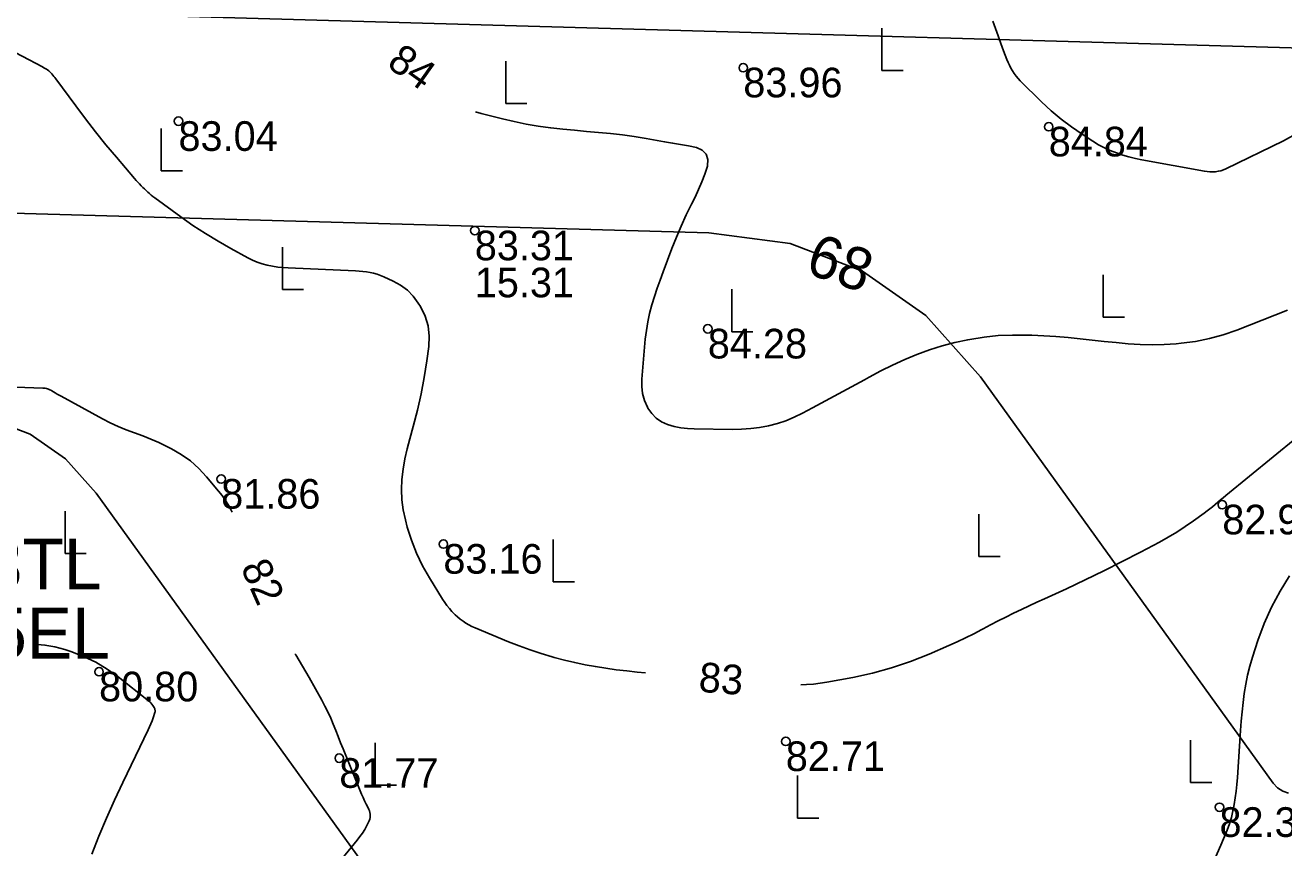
# Model space of a CAD drawing. Extents: x 672122 to 672963, y 6494983 to 6496223.
# Drawn here: x 672236.6 to 672296, y 6495866.1 to 6495904.9 of the extents above; entities that cross this region are included whole.
import ezdxf

# ---------------------------------------------------------------- set-up
doc = ezdxf.new("R2010")
doc.units = 0
for name, color, linetype in [('Default', 7, 'Continuous'), ('GEOLPUNKT', 7, 'Continuous'), ('HALJASTUS', 7, 'Continuous'), ('HORISONTAAL', 7, 'Continuous'), ('KORGUS', 7, 'Continuous'), ('LAMAM', 7, 'Continuous')]:
    doc.layers.add(name, color=color, linetype=linetype)

# ---------------------------------------------------------------- blocks, each defined once
blk = doc.blocks.new('RAIESM')
at = {"layer": 'Default'}
for points in [[(0, 2), (0, 0)], [(0, 0), (1, 0)]]:
    blk.add_lwpolyline(points, dxfattribs=at)

msp = doc.modelspace()

# ---------------------------------------------------------------- linework, layer by layer
at = {"layer": 'HORISONTAAL'}
for points in [[(672296.716, 6495899.866), (672295.973, 6495899.463), (672293.259, 6495898.138), (672293.139, 6495898.088), (672293.017, 6495898.046), (672292.89, 6495898.017), (672292.762, 6495897.997), (672292.631, 6495897.989), (672292.501, 6495897.989), (672292.371, 6495898), (672292.241, 6495898.018), (672289.283, 6495898.559), (672288.979, 6495898.622), (672288.677, 6495898.696), (672288.38, 6495898.784), (672288.085, 6495898.883), (672287.797, 6495898.998), (672287.516, 6495899.126), (672287.243, 6495899.273), (672286.977, 6495899.433), (672286.466, 6495899.764), (672285.961, 6495900.113), (672285.472, 6495900.481), (672285.005, 6495900.879), (672284.554, 6495901.296), (672283.545, 6495902.288), (672283.441, 6495902.398), (672283.344, 6495902.512), (672283.256, 6495902.633), (672283.173, 6495902.758), (672283.099, 6495902.889), (672283.029, 6495903.023), (672282.968, 6495903.16), (672282.911, 6495903.3), (672282.758, 6495903.711), (672282.63, 6495904.058), (672282.503, 6495904.406), (672282.378, 6495904.754), (672282.254, 6495905.103)], [(672265.85, 6495874.343), (672265.459, 6495874.377), (672264.963, 6495874.428), (672264.468, 6495874.486), (672263.975, 6495874.556), (672263.483, 6495874.633), (672262.993, 6495874.724), (672262.505, 6495874.825), (672262.021, 6495874.941), (672261.539, 6495875.066), (672261.442, 6495875.093), (672260.917, 6495875.249), (672260.396, 6495875.418), (672259.882, 6495875.606), (672259.372, 6495875.808), (672257.802, 6495876.463), (672257.653, 6495876.531), (672257.508, 6495876.604), (672257.368, 6495876.687), (672257.231, 6495876.776), (672257.1, 6495876.873), (672256.973, 6495876.975), (672256.853, 6495877.085), (672256.738, 6495877.201), (672256.709, 6495877.231), (672256.587, 6495877.369), (672256.471, 6495877.511), (672256.364, 6495877.661), (672256.263, 6495877.814), (672255.642, 6495878.821), (672255.321, 6495879.396), (672255.034, 6495879.985), (672254.798, 6495880.597), (672254.597, 6495881.224), (672254.506, 6495881.557), (672254.404, 6495882.031), (672254.337, 6495882.508), (672254.324, 6495882.989), (672254.346, 6495883.473), (672254.408, 6495883.957), (672254.487, 6495884.438), (672254.59, 6495884.914), (672254.71, 6495885.387), (672254.874, 6495885.973), (672255.073, 6495886.74), (672255.251, 6495887.511), (672255.397, 6495888.289), (672255.523, 6495889.071), (672255.617, 6495889.746), (672255.634, 6495890.241), (672255.584, 6495890.722), (672255.436, 6495891.183), (672255.222, 6495891.63), (672255.118, 6495891.797), (672254.876, 6495892.12), (672254.602, 6495892.407), (672254.282, 6495892.64), (672253.93, 6495892.838), (672253.49, 6495893.035), (672253.331, 6495893.1), (672253.17, 6495893.157), (672253.005, 6495893.203), (672252.838, 6495893.241), (672252.669, 6495893.269), (672252.499, 6495893.293), (672252.328, 6495893.309), (672252.156, 6495893.32), (672248.977, 6495893.455), (672248.727, 6495893.473), (672248.479, 6495893.499), (672248.233, 6495893.539), (672247.988, 6495893.588), (672247.748, 6495893.653), (672247.512, 6495893.731), (672247.284, 6495893.828), (672247.06, 6495893.938), (672246.268, 6495894.368), (672245.66, 6495894.714), (672245.062, 6495895.076), (672244.478, 6495895.462), (672243.905, 6495895.864), (672242.674, 6495896.765), (672242.588, 6495896.83), (672242.504, 6495896.897), (672242.421, 6495896.966), (672242.341, 6495897.037), (672242.262, 6495897.11), (672242.183, 6495897.183), (672242.106, 6495897.258), (672242.03, 6495897.334), (672241.947, 6495897.421), (672241.87, 6495897.503), (672241.796, 6495897.586), (672241.722, 6495897.67), (672240.863, 6495898.679), (672240.367, 6495899.274), (672239.88, 6495899.875), (672239.406, 6495900.487), (672238.94, 6495901.106), (672238.003, 6495902.381), (672237.958, 6495902.44), (672237.913, 6495902.498), (672237.867, 6495902.555), (672237.819, 6495902.612), (672237.766, 6495902.67), (672237.718, 6495902.717), (672237.666, 6495902.76), (672237.612, 6495902.801), (672237.555, 6495902.839), (672237.498, 6495902.875), (672237.439, 6495902.909), (672237.379, 6495902.942), (672235.449, 6495903.95)], [(672296.17, 6495891.454), (672293.775, 6495890.52), (672293.131, 6495890.3), (672292.478, 6495890.117), (672291.812, 6495889.989), (672291.137, 6495889.898), (672290.91, 6495889.878), (672290.342, 6495889.841), (672289.774, 6495889.826), (672289.205, 6495889.841), (672288.637, 6495889.877), (672288.068, 6495889.931), (672287.501, 6495889.986), (672286.933, 6495890.045), (672286.366, 6495890.107), (672285.799, 6495890.163), (672285.231, 6495890.212), (672284.662, 6495890.248), (672284.093, 6495890.275), (672283.856, 6495890.284), (672283.18, 6495890.286), (672282.506, 6495890.258), (672281.835, 6495890.186), (672281.166, 6495890.083), (672281.065, 6495890.064), (672280.454, 6495889.931), (672279.849, 6495889.775), (672279.254, 6495889.584), (672278.666, 6495889.371), (672278.088, 6495889.129), (672277.517, 6495888.872), (672276.957, 6495888.593), (672276.404, 6495888.299), (672276.186, 6495888.178), (672275.575, 6495887.841), (672274.962, 6495887.506), (672274.348, 6495887.174), (672273.733, 6495886.844), (672273.259, 6495886.591), (672272.873, 6495886.406), (672272.48, 6495886.243), (672272.074, 6495886.112), (672271.66, 6495886.004), (672271.238, 6495885.926), (672270.815, 6495885.868), (672270.388, 6495885.839), (672269.96, 6495885.83), (672268.15, 6495885.851), (672267.827, 6495885.869), (672267.508, 6495885.908), (672267.194, 6495885.975), (672266.883, 6495886.062), (672266.6, 6495886.194), (672266.347, 6495886.362), (672266.138, 6495886.583), (672265.96, 6495886.839), (672265.936, 6495886.883), (672265.802, 6495887.198), (672265.707, 6495887.52), (672265.669, 6495887.855), (672265.669, 6495888.197), (672265.838, 6495890.087), (672265.887, 6495890.497), (672265.952, 6495890.904), (672266.041, 6495891.306), (672266.146, 6495891.706), (672266.268, 6495892.101), (672266.395, 6495892.495), (672266.532, 6495892.885), (672266.675, 6495893.274), (672267.091, 6495894.368), (672267.304, 6495894.903), (672267.528, 6495895.432), (672267.769, 6495895.955), (672268.022, 6495896.472), (672268.186, 6495896.797), (672268.355, 6495897.152), (672268.512, 6495897.513), (672268.65, 6495897.881), (672268.775, 6495898.253), (672268.782, 6495898.275), (672268.786, 6495898.575), (672268.713, 6495898.829), (672268.522, 6495899.011), (672268.253, 6495899.146), (672267.877, 6495899.214), (672267.5, 6495899.282), (672267.122, 6495899.349), (672266.745, 6495899.415), (672265.875, 6495899.565), (672265.316, 6495899.654), (672264.755, 6495899.733), (672264.193, 6495899.797), (672263.629, 6495899.851), (672263.065, 6495899.9), (672262.501, 6495899.952), (672261.938, 6495900.011), (672261.375, 6495900.073), (672261.354, 6495900.076), (672260.784, 6495900.154), (672260.216, 6495900.247), (672259.652, 6495900.363), (672259.091, 6495900.495), (672258.084, 6495900.754), (672257.825, 6495900.827)], [(672246.325, 6495881.922), (672246.281, 6495882.014), (672246.15, 6495882.252), (672246.009, 6495882.483), (672245.852, 6495882.704), (672245.685, 6495882.919), (672245.119, 6495883.597), (672244.752, 6495883.986), (672244.358, 6495884.341), (672243.924, 6495884.645), (672243.463, 6495884.916), (672243.238, 6495885.03), (672242.866, 6495885.209), (672242.488, 6495885.377), (672242.104, 6495885.528), (672241.714, 6495885.667), (672241.326, 6495885.808), (672240.944, 6495885.963), (672240.57, 6495886.138), (672240.203, 6495886.327), (672238.245, 6495887.401), (672238.156, 6495887.451), (672238.066, 6495887.502), (672237.977, 6495887.554), (672237.889, 6495887.607), (672237.809, 6495887.655), (672237.76, 6495887.682), (672237.71, 6495887.707), (672237.659, 6495887.728), (672237.607, 6495887.746), (672237.553, 6495887.761), (672237.499, 6495887.772), (672237.444, 6495887.779), (672237.388, 6495887.783), (672233.157, 6495887.93)], [(672296.605, 6495885.442), (672293.253, 6495882.707), (672293.127, 6495882.603), (672293, 6495882.499), (672292.875, 6495882.393), (672292.75, 6495882.287), (672292.624, 6495882.182), (672292.496, 6495882.08), (672292.366, 6495881.98), (672292.234, 6495881.882), (672291.728, 6495881.515), (672291.337, 6495881.245), (672290.939, 6495880.985), (672290.53, 6495880.742), (672290.115, 6495880.51), (672289.221, 6495880.037), (672288.357, 6495879.588), (672287.488, 6495879.149), (672286.611, 6495878.726), (672285.73, 6495878.312), (672284.695, 6495877.838), (672284.327, 6495877.668), (672283.961, 6495877.497), (672283.595, 6495877.324), (672283.23, 6495877.149), (672282.866, 6495876.971), (672282.504, 6495876.79), (672282.145, 6495876.603), (672281.788, 6495876.413), (672281.736, 6495876.385), (672281.351, 6495876.183), (672280.963, 6495875.989), (672280.57, 6495875.805), (672280.174, 6495875.627), (672279.236, 6495875.222), (672278.359, 6495874.878), (672277.469, 6495874.574), (672276.562, 6495874.329), (672275.642, 6495874.125), (672274.403, 6495873.893), (672274.088, 6495873.844), (672273.773, 6495873.806), (672273.456, 6495873.787), (672273.177, 6495873.78)], [(672296.263, 6495878.914), (672295.813, 6495878.19), (672295.406, 6495877.446), (672295.065, 6495876.669), (672294.768, 6495875.87), (672294.511, 6495875.075), (672294.387, 6495874.655), (672294.279, 6495874.231), (672294.194, 6495873.803), (672294.124, 6495873.37), (672294.07, 6495872.935), (672294.022, 6495872.499), (672293.982, 6495872.062), (672293.948, 6495871.624), (672293.798, 6495869.39), (672293.772, 6495869.073), (672293.74, 6495868.757), (672293.699, 6495868.442), (672293.651, 6495868.128), (672293.589, 6495867.817), (672293.513, 6495867.509), (672293.418, 6495867.208), (672293.309, 6495866.91), (672293.023, 6495866.199), (672292.74, 6495865.56)], [(672239.699, 6495865.772), (672240.038, 6495866.631), (672240.392, 6495867.484), (672240.768, 6495868.326), (672241.16, 6495869.163), (672242.367, 6495871.651), (672242.431, 6495871.789), (672242.491, 6495871.928), (672242.547, 6495872.07), (672242.599, 6495872.212), (672242.683, 6495872.46), (672242.689, 6495872.48), (672242.692, 6495872.5), (672242.692, 6495872.521), (672242.69, 6495872.542), (672242.675, 6495872.626), (672242.67, 6495872.646), (672242.664, 6495872.666), (672242.655, 6495872.685), (672242.645, 6495872.703), (672242.584, 6495872.798), (672242.539, 6495872.86), (672242.49, 6495872.919), (672242.436, 6495872.973), (672242.378, 6495873.023), (672240.946, 6495874.143), (672240.425, 6495874.51), (672239.883, 6495874.838), (672239.31, 6495875.11), (672238.717, 6495875.345), (672238.421, 6495875.445), (672237.957, 6495875.569), (672237.488, 6495875.653), (672237.138, 6495875.67)], [(672249.824, 6495863.495), (672252.238, 6495866.442), (672252.363, 6495866.605), (672252.481, 6495866.774), (672252.586, 6495866.95), (672252.685, 6495867.131), (672252.797, 6495867.355), (672252.825, 6495867.429), (672252.844, 6495867.504), (672252.849, 6495867.581), (672252.845, 6495867.66), (672252.828, 6495867.739), (672252.807, 6495867.816), (672252.779, 6495867.891), (672252.746, 6495867.964), (672252.66, 6495868.131), (672252.582, 6495868.288), (672252.507, 6495868.446), (672252.436, 6495868.606), (672252.369, 6495868.768), (672251.566, 6495870.748), (672251.449, 6495871.039), (672251.332, 6495871.331), (672251.216, 6495871.623), (672251.101, 6495871.915), (672250.98, 6495872.205), (672250.851, 6495872.491), (672250.711, 6495872.771), (672250.563, 6495873.048), (672250.265, 6495873.579), (672249.958, 6495874.117), (672249.647, 6495874.652), (672249.329, 6495875.183), (672249.292, 6495875.243)]]:
    msp.add_lwpolyline(points, dxfattribs=at)
at = {"layer": 'KORGUS'}
for centre in [(672270.465, 6495902.909), (672243.793, 6495900.381), (672284.889, 6495900.12), (672257.786, 6495895.216), (672268.79, 6495890.581), (672245.81, 6495883.49), (672293.084, 6495882.276), (672256.302, 6495880.42), (672240.042, 6495874.392), (672272.471, 6495871.102), (672251.387, 6495870.31), (672292.953, 6495867.993)]:
    msp.add_circle(centre, 0.2, dxfattribs=at)
at = {"layer": 'LAMAM'}
for points in [[(672316.292, 6495903.284), (672242.02, 6495905.386), (672238.054, 6495905.814), (672234.324, 6495906.865), (672230.829, 6495908.541), (672227.57, 6495910.841), (672209.288, 6495926.041), (672208.996, 6495926.235), (672208.687, 6495926.343), (672208.36, 6495926.366), (672208.015, 6495926.305), (672205.979, 6495925.707), (672205.938, 6495925.699), (672205.898, 6495925.701), (672205.86, 6495925.713), (672205.823, 6495925.734), (672205.608, 6495925.889)], [(672208.017, 6495908.113), (672210.395, 6495908.812), (672210.782, 6495908.88), (672211.149, 6495908.854), (672211.496, 6495908.733), (672211.824, 6495908.516), (672222.674, 6495899.495), (672224.66, 6495898.093), (672226.789, 6495897.072), (672229.062, 6495896.431), (672231.479, 6495896.171), (672268.835, 6495895.114), (672272.672, 6495894.603), (672276.089, 6495893.3), (672279.086, 6495891.205), (672281.664, 6495888.317), (672295.493, 6495869.136), (672295.698, 6495868.91), (672295.936, 6495868.752), (672296.208, 6495868.662)], [(672210.387, 6495890.617), (672212.838, 6495891.337), (672213.236, 6495891.408), (672213.614, 6495891.381), (672213.972, 6495891.255), (672214.309, 6495891.032), (672217.778, 6495888.149), (672218.491, 6495887.645), (672219.255, 6495887.279), (672220.071, 6495887.049), (672220.939, 6495886.955), (672232.728, 6495886.622), (672234.874, 6495886.336), (672236.784, 6495885.608), (672238.46, 6495884.436), (672239.901, 6495882.821), (672273.668, 6495835.988)]]:
    msp.add_lwpolyline(points, dxfattribs=at)

# ---------------------------------------------------------------- block references
at = {"layer": 'HALJASTUS'}
for p in [(672277.013, 6495902.772), (672259.246, 6495901.212), (672242.98, 6495898.035), (672248.697, 6495892.439), (672287.462, 6495891.123), (672269.917, 6495890.446), (672238.441, 6495879.976), (672281.592, 6495879.836), (672261.491, 6495878.63), (672253.082, 6495869.041), (672291.583, 6495869.162), (672273.03, 6495867.485)]:
    msp.add_blockref('RAIESM', p, dxfattribs=at)

# ---------------------------------------------------------------- texts
at = {"layer": 'GEOLPUNKT'}
for s, p in [('7.3TL', (672231.961, 6495878.276)), ('7.5EL', (672232.167, 6495875.014))]:
    msp.add_text(s, height=2.4, dxfattribs=at).set_placement(p)
at = {"layer": 'HORISONTAAL'}
for s, rotation, p in [('84', 324.57401, (672253.577, 6495902.99)), ('82', 293.954, (672246.712, 6495879.326)), ('83', 355.61184, (672268.328, 6495873.45))]:
    msp.add_text(s, height=1.4, rotation=rotation, dxfattribs=at).set_placement(p)
at = {"layer": 'KORGUS'}
for s, p in [('83.96', (672270.465, 6495901.509)), ('83.04', (672243.793, 6495898.981)), ('84.84', (672284.889, 6495898.72)), ('83.31', (672257.786, 6495893.816)), ('15.31', (672257.786, 6495892.069)), ('84.28', (672268.79, 6495889.181)), ('81.86', (672245.81, 6495882.09)), ('82.91', (672293.084, 6495880.876)), ('83.16', (672256.302, 6495879.02)), ('80.80', (672240.042, 6495872.992)), ('82.71', (672272.471, 6495869.702)), ('81.77', (672251.387, 6495868.91)), ('82.34', (672292.953, 6495866.593))]:
    msp.add_text(s, height=1.4, dxfattribs=at).set_placement(p)
at = {"layer": 'LAMAM'}
msp.add_text('68', height=2, rotation=340.72611, dxfattribs=at).set_placement((672273.324, 6495893.243))

doc.saveas('drawing.dxf')
